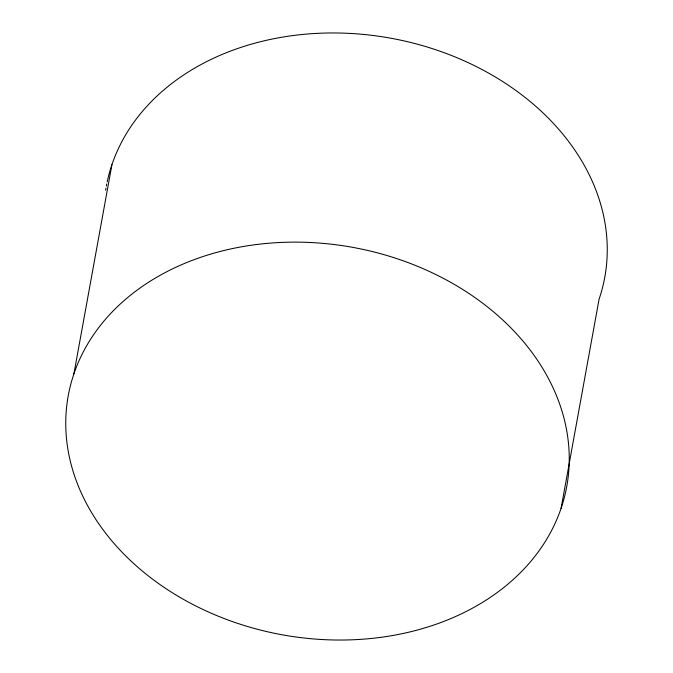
<?xml version="1.0" encoding="UTF-8"?>
<svg xmlns="http://www.w3.org/2000/svg" width="673" height="673" viewBox="0 0 673 673"><rect width="100%" height="100%" fill="white"/><g stroke="black" fill="none" stroke-linecap="round" stroke-linejoin="round"><path stroke-width="1.01" d="M73.912 373.818L111.928 164.649M561.072 508.351A253.359 196.903 10.3 0 0 250.802 245.3A253.359 196.903 10.3 0 0 140.607 569.602A253.359 196.903 10.3 0 0 561.072 508.351L599.088 299.182A253.359 196.903 10.3 0 0 408.031 41.827A253.359 196.903 10.3 0 0 107.167 181.87M105.619 190.181A253.359 196.903 10.3 0 1 105.964 188.095M106.334 186.017A253.359 196.903 10.3 0 1 106.738 183.939"/></g></svg>
